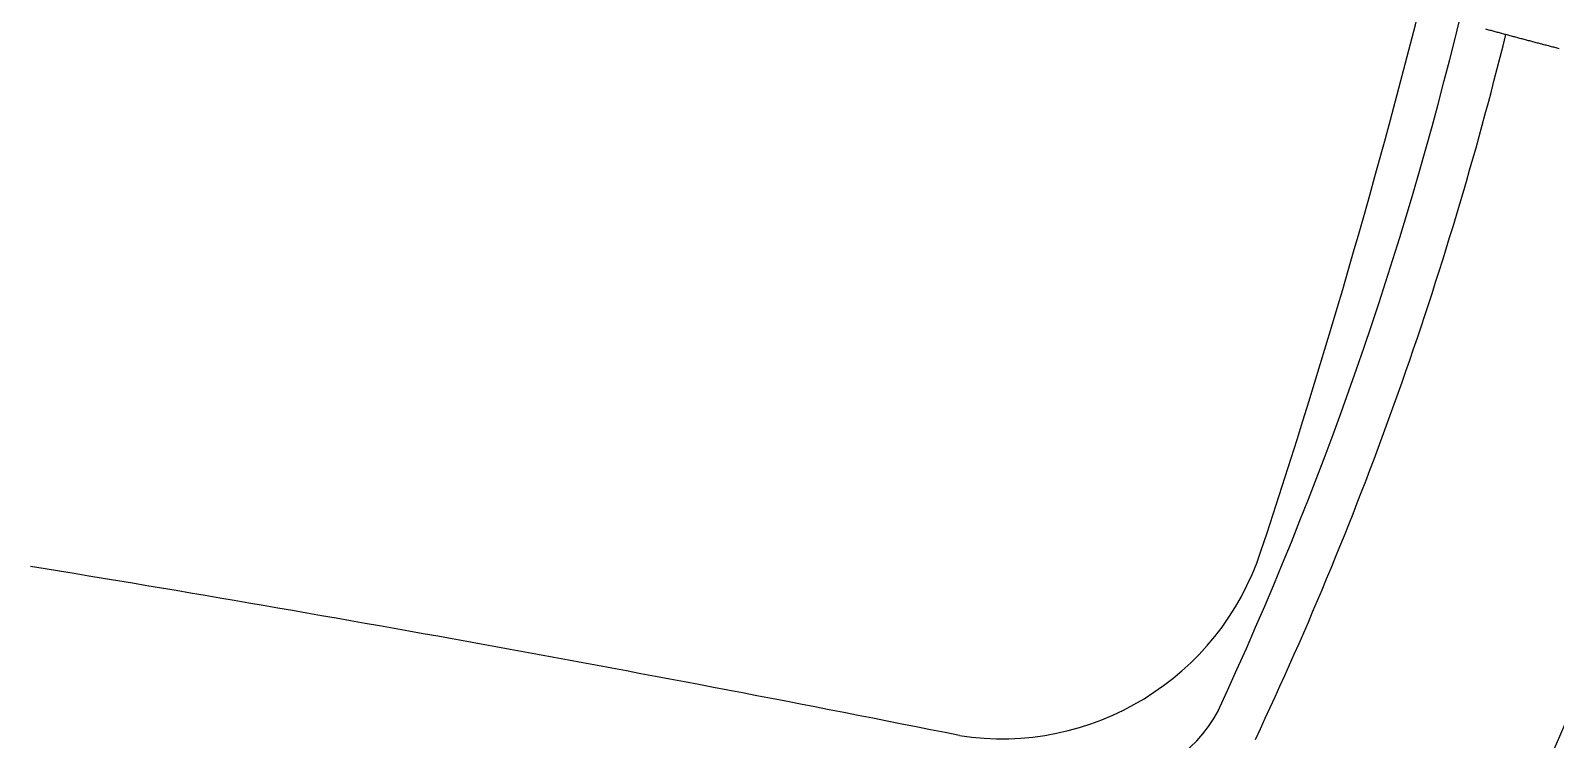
# Model space of a CAD drawing. Extents: x 941 to 1034, y 781 to 934.
# Drawn here: x 1011.72 to 1022.91, y 812.63 to 817.83 of the extents above; entities that cross this region are included whole.
import ezdxf

# ---------------------------------------------------------------- set-up
doc = ezdxf.new("R2010")
doc.units = 0
doc.header["$MEASUREMENT"] = 0
doc.layers.add('1', color=4, linetype='Continuous')

# ---------------------------------------------------------------- blocks, each defined once
blk = doc.blocks.new('LOUNGE PILLOW')
at = {"layer": '1', "linetype": 'Continuous'}
blk.add_lwpolyline([(6.418996928601558, -1.652196321273951, 0.0001304676), (6.4232258911359, -1.636753994190741, 0.0001289328), (6.427455826292714, -1.621283461055675, 0.0001286528), (6.431683816204611, -1.605782776623794, 0.0001272), (6.435911806116451, -1.590253886140044, 0.0001243706), (6.440139796028319, -1.574694844359474, 0.0001229406), (6.444366813317714, -1.559109541772003, 0.000122671), (6.448592857984636, -1.543494087887716, 0.0001212641), (6.452818902651529, -1.527852373196517, 0.0001185217), (6.457043974695978, -1.512182452453462, 0.0001171584), (6.461268074117925, -1.496486270903496, 0.0001169361), (6.465492173539872, -1.480761883301668, 0.0001152441), (6.469715300339345, -1.465012207515418, 0.000111799), (6.473938427138819, -1.449235298299776, 0.0001101436), (6.478160581315819, -1.433433100899713, 0.0001099511), (6.48238273549282, -1.417605615315221, 0.0001088722), (6.486603917047347, -1.401751868923817, 0.00010676), (6.490824125979373, -1.385873806970466, 0.0001053342), (6.495044334911427, -1.36997142945517, 0.0001043246), (6.499263571220979, -1.354043763755442, 0.0001020473), (6.503481834908087, -1.338091782493763, 9.80382e-05), (6.507700098595166, -1.322116458292612, 9.65666e-05), (6.511918362282245, -1.306117791151991, 9.732459999999999e-05), (6.516135653346851, -1.290095781071898, 9.7085e-05), (6.520352944411457, -1.27404945542985, 9.589e-05), (6.524569262853589, -1.257979786848335, 9.476290000000001e-05), (6.528785581295722, -1.241886775327348, 9.35053e-05), (6.533001899737855, -1.225771393489367, 9.31473e-05), (6.537217245557514, -1.209633641334392, 9.36682e-05), (6.5414316187547, -1.193471573617465, 9.274e-05), (6.545645991951858, -1.177288108206021, 9.023399999999999e-05), (6.549859392526542, -1.161082272477586, 8.85879e-05), (6.554072793101255, -1.144854066432156, 8.74227e-05), (6.55828619367594, -1.128602517447252, 8.662729999999999e-05), (6.562498621628151, -1.112333461257748, 8.61837e-05)], format="xyb", dxfattribs=at)
blk = doc.blocks.new('2005ENVOY')
at = {"layer": '1', "linetype": 'Continuous'}
blk.add_lwpolyline([(81, 0, 0.414213562373095), (93, 12), (93, 77.00000499999999, 0.414213562373095), (81, 89.00000499999999), (12, 89.00000499999999, 0.414213562373095), (0, 77.00000499999999), (0, 12, 0.414213562373095), (12, 0)], format="xyb", close=True, dxfattribs=at)
at = {"layer": '1', "color": 3, "linetype": 'Continuous'}
blk.add_lwpolyline([(81, 0.7791999999999462, 0.4142135623730948), (92.22080000000005, 12), (92.22080000000005, 77.00000499999999, 0.4142135623730949), (81, 88.22080499999993), (12, 88.22080499999993, 0.4142135623730948), (0.7791999999999462, 77.00000499999999), (0.7791999999999462, 12, 0.4142135623730951), (12, 0.7791999999999462)], format="xyb", close=True, dxfattribs=at)
at = {"layer": '1', "color": 3}
for centre, radius, start, end in [((23.29476969475945, 31.88053173243395), 59.00902055864154, 341.6836572374119, 346.1483481708267), ((54.01263582757133, 23.74803584309632), 27.54083600565206, 335.1188260788203, 346.3981458446356), ((54.3273100644742, 23.73345354281719), 27.58618512431492, 334.7273824086538, 346.1432865392203), ((53.45396312737284, 24.02173581733916), 30.52778460170522, 336.0632860128765, 345.5527987901912), ((81.53736342567322, 15.24230094285224), 3.969504107049329, 264.4297641131328, 347.1018111188463), ((77.41065225718785, 13.96628907535978), 2.005083541211965, 261.1689758341889, 341.6836572374119), ((78.11558344330092, 12.63599236288155), 1.001622022663473, 269.8956935244425, 332.2598670931954)]:
    blk.add_arc(centre, radius, start, end, dxfattribs=at)
at = {"layer": '1', "color": 2, "linetype": 'Continuous'}
blk.add_arc((38.95610125717167, -178.3237194662651), 194.0942351107656, 78.66546609324678, 80.71094672839754, dxfattribs=at)
at = {"layer": '1', "color": 1, "rotation": 270}
blk.add_blockref('LOUNGE PILLOW', (82.61363376653094, 23.5862378405792), dxfattribs=at)

msp = doc.modelspace()

# ---------------------------------------------------------------- block references
at = {"layer": '1'}
msp.add_blockref('2005ENVOY', (941.4328343109757, 800.6753254505902), dxfattribs=at)

doc.saveas('drawing.dxf')
